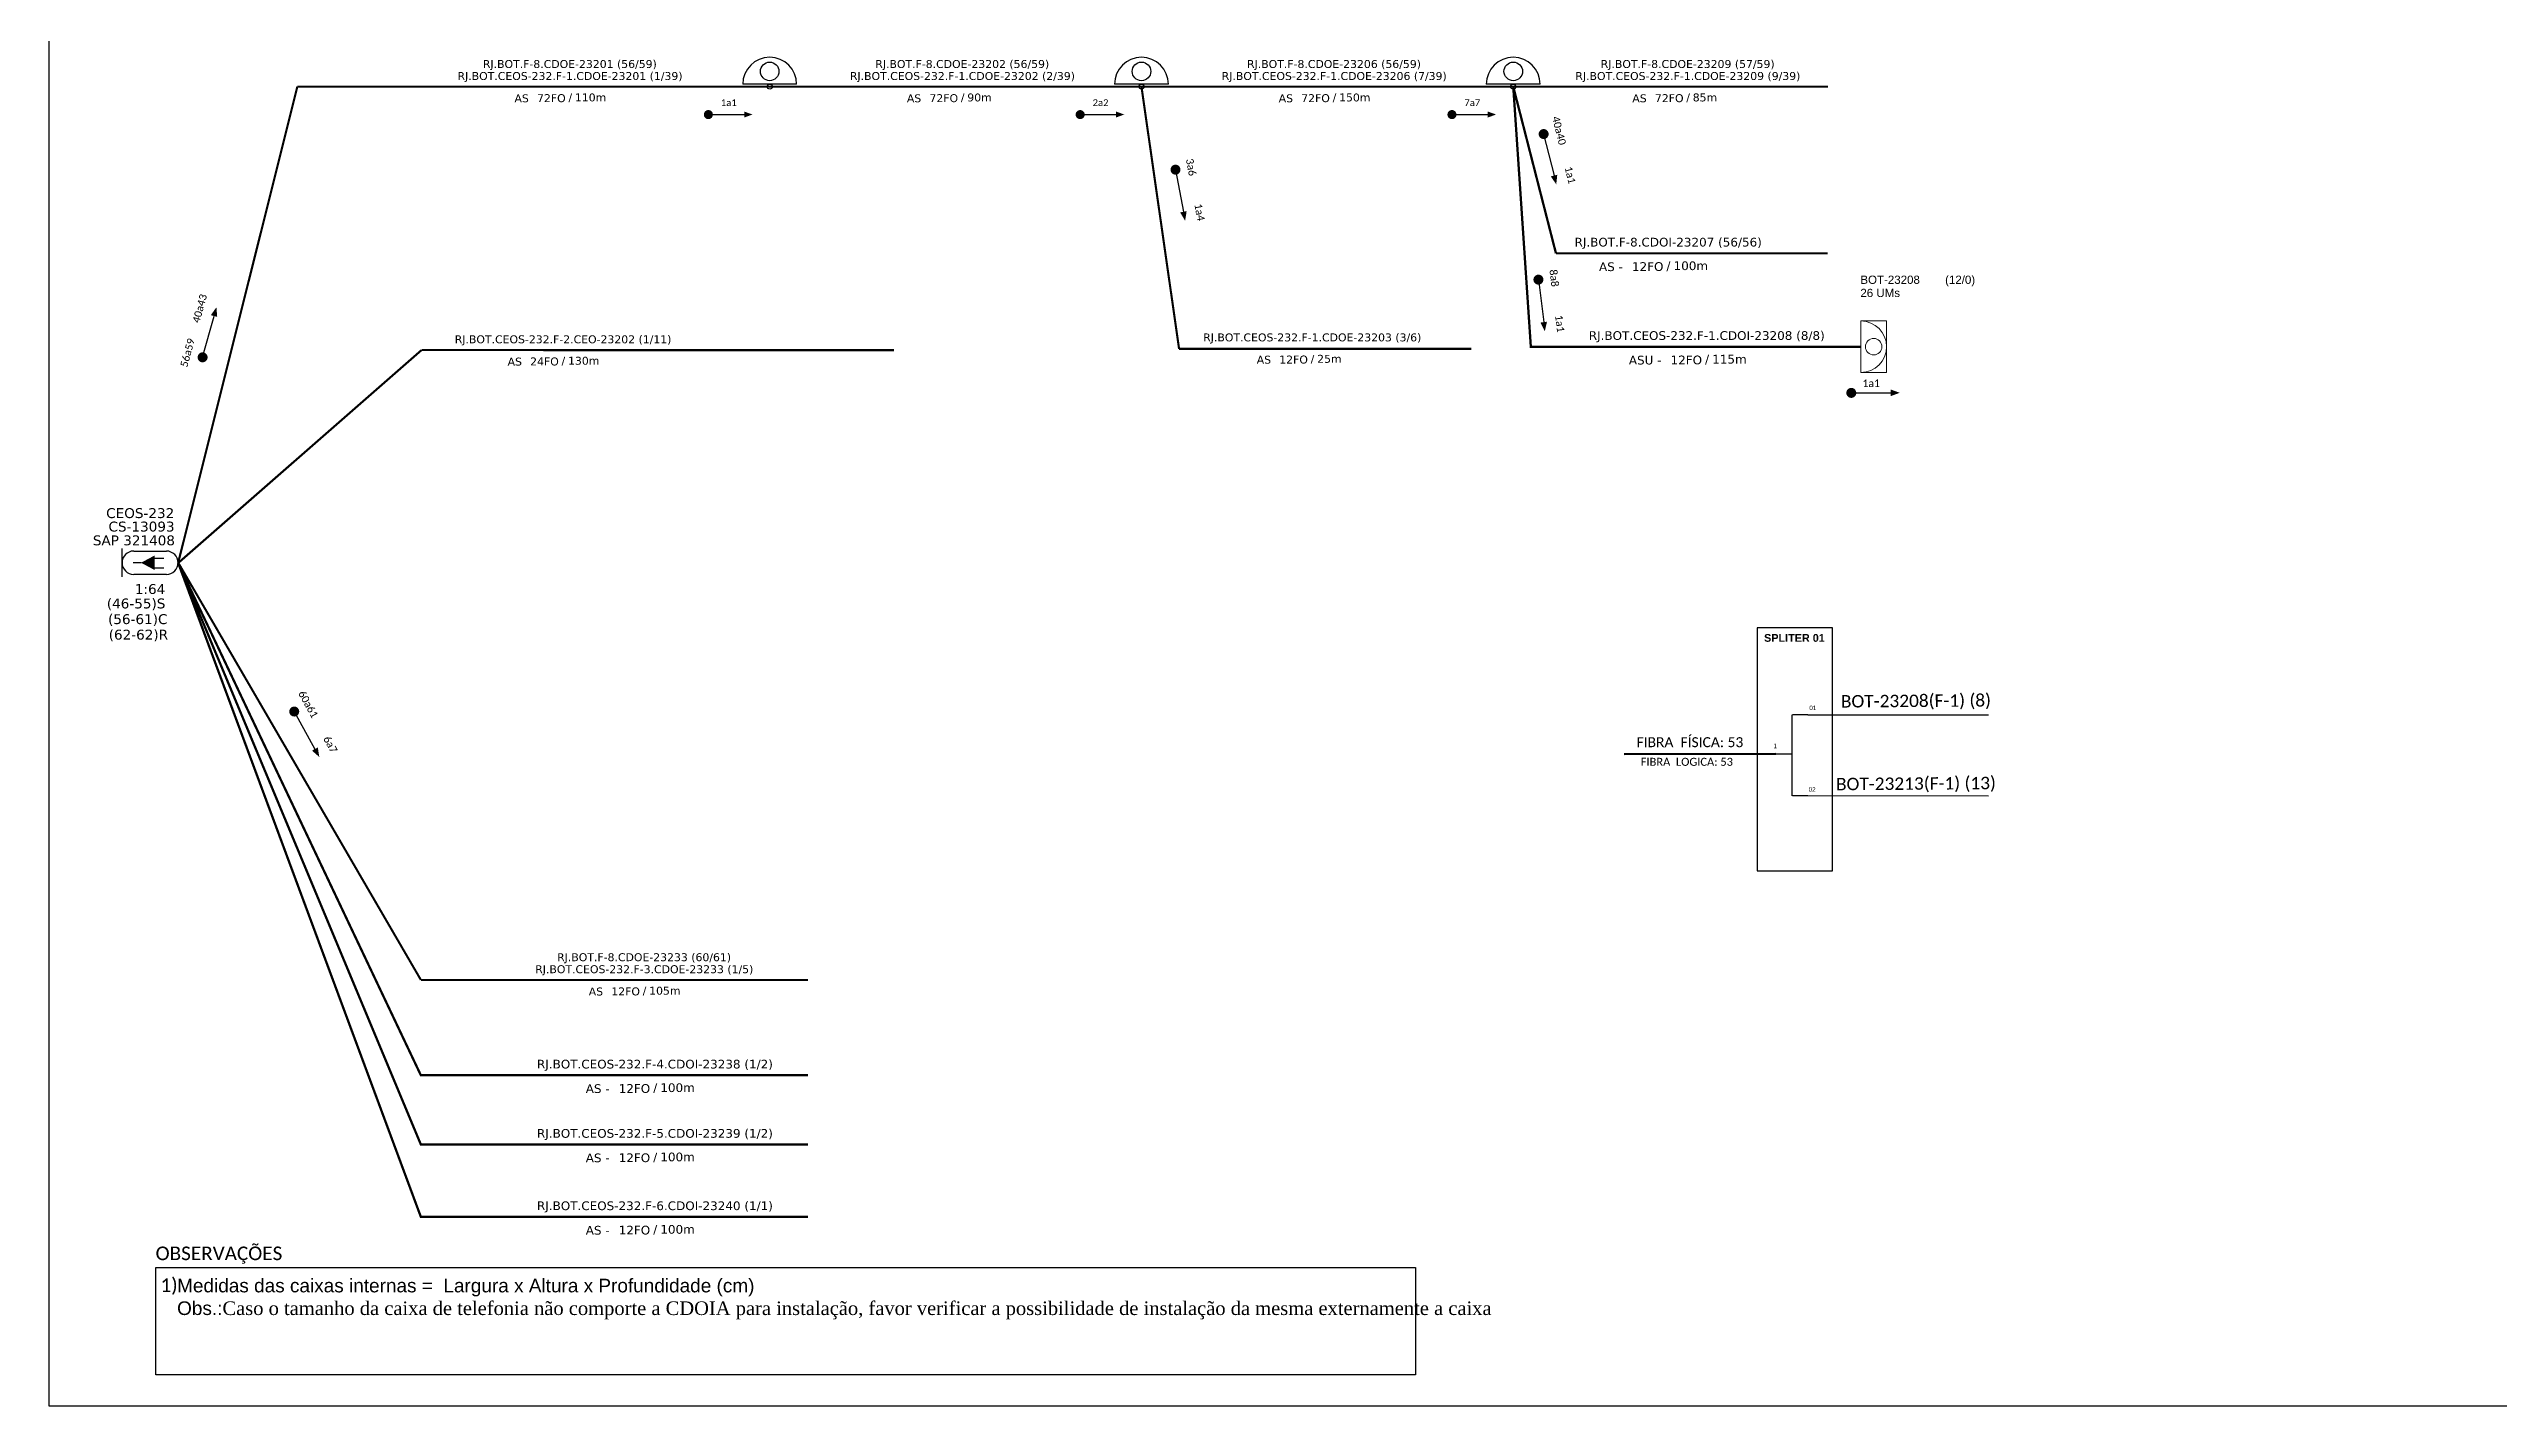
# Model space of a CAD drawing. Header units: metres. Extents: x -1286 to -445, y -500 to 94.
# Drawn here: x -1286 to -745, y -500 to -200 of the extents above; entities that cross this region are included whole.
import ezdxf
from ezdxf.enums import TextEntityAlignment as Align

# ---------------------------------------------------------------- set-up
doc = ezdxf.new("R2010")
doc.units = ezdxf.units.M
for name, color, linetype, lineweight in [("20.0-LEGENDA DOS CDO'S", 1, 'Continuous', 0), ('20.1-CDO_INTERIOR', 1, 'Continuous', 0), ('40.1-ETIQUETAS', 1, 'Continuous', 20)]:
    doc.layers.add(name, color=color, linetype=linetype, lineweight=lineweight)
for name, color, linetype in [('20.4-CEOS', 1, 'Continuous'), ('CAP a instalar', 1, 'Continuous'), ('CD a instalar', 1, 'Continuous'), ('SETA', 7, 'Continuous'), ('texto', 255, 'Continuous')]:
    doc.layers.add(name, color=color, linetype=linetype)
doc.styles.add('ARIAL', font='arial.ttf')
doc.styles.add('siredit', font='verdana.ttf')
doc.styles.add('WMF-Calibri0', font='calibri.ttf')
doc.linetypes.add('FENCELINE1', pattern='A,0.25,-0.1,[133,ltypeshp.shx,S=0.1,R=0,X=-0.1,Y=0],-0.1,1', length=1.45)

# ---------------------------------------------------------------- blocks, each defined once
blk = doc.blocks.new('CEOS_RP_CT_DRT')
at = {"layer": '20.4-CEOS', "color": 0}
for p, q in [((-4.54, 1.19), (-1.19, 1.19)), ((-1.19, -1.19), (-4.54, -1.19))]:
    blk.add_line(p, q, dxfattribs=at)
for points in [[(-5.73, -1.43), (-5.73, 1.44)], [(-3.79, 0), (-4.59, 0)], [(-2.47, 0.48), (-1.45, 0.48)], [(-2.47, -0.52), (-1.45, -0.52)]]:
    blk.add_lwpolyline(points, dxfattribs=at)
blk.add_lwpolyline([(-3.79, 0, 0, 1.47, 0), (-2.41, 0, 1.47, 1.47, 0)], format="xyseb", dxfattribs=at)
for centre, start, end in [((-4.54, 0), 90, 270), ((-1.19, 0), 270, 90)]:
    blk.add_arc(centre, 1.19, start, end, dxfattribs=at)
at = {"layer": '20.4-CEOS', "color": 7, "style": 'siredit'}
for tag, p in [('Nº_DA_CEOS', (-2.86, 5.6)), ('LOCAL', (-2.86, 4.24)), ('SAP', (-2.86, 2.78)), ('RACIO_SPLITAGEM', (-2.86, -1.88)), ('FIBRAS_SPLITTER', (-2.86, -3.58)), ('RESERVA_FINAIS', (-2.86, -6.39)), ('FIBRAS_TOP_C', (-2.86, -5.08))]:
    blk.add_attdef(tag, text='', height=1.01, dxfattribs=at).set_placement(p, align=Align.TOP_CENTER)
blk = doc.blocks.new('ETIQUETA_RS5F')
at = {"layer": '40.1-ETIQUETAS', "color": 0, "style": 'siredit'}
blk.add_text('/', height=1.5, dxfattribs=at).set_placement((1.58, -1.95), align=Align.MIDDLE_RIGHT)
for tag, p in [('ETIQUETA_R_PRIMARIA', (1.21, 4.1)), ('ETIQUETA_R_SECUNDARIA', (1.21, 2.1)), ('F_ATIVAS/F_MORTAS', (1.14, -4.24))]:
    blk.add_attdef(tag, text='', height=1.5, dxfattribs=at).set_placement(p, align=Align.MIDDLE_CENTER)
for tag, p in [('TIPO_CABO', (-6.58, -2.12)), ('CAP_CABO', (0.4, -2.09))]:
    blk.add_attdef(tag, text='', height=1.5, dxfattribs=at).set_placement(p, align=Align.MIDDLE_RIGHT)
blk.add_attdef('METROS', text='', height=1.5, dxfattribs=at).set_placement((2.14, -1.95), align=Align.MIDDLE_LEFT)
for tag, p in [('FUSÃO_1', (0.85, -8.39)), ('FUSÃO_2', (0.85, -10.6)), ('FUSÃO_3', (0.85, -12.93)), ('FUSÃO_4', (0.85, -15.14)), ('FUSÃO_5', (0.85, -17.16))]:
    blk.add_attdef(tag, text='', height=1.5, dxfattribs=at).set_placement(p, align=Align.CENTER)
blk = doc.blocks.new('CDOI_INT')
at = {"layer": '20.1-CDO_INTERIOR', "color": 0, "lineweight": 18}
blk.add_lwpolyline([(4.25, -4.25), (4.25, 4.25), (0, 4.25), (0, -4.25)], close=True, dxfattribs=at)
blk.add_circle((2.12, 0), 1.36, dxfattribs=at)
blk.add_arc((0, 0), 4.25, 270, 90, dxfattribs=at)
at = {"layer": "20.0-LEGENDA DOS CDO'S", "color": 0, "style": 'ARIAL'}
for tag, p in [('CDO_N', (-0.08, 10.38)), ('SURVEY', (-0.08, 8.2)), ('SPLITER_1', (21.18, 10.38)), ('SPLITER_2', (21.19, 8.68)), ('SAP', (-0.08, 6.23)), ('1:XX', (5.94, -2.22)), ('UMS', (5.94, -4.24))]:
    blk.add_attdef(tag, p, '', height=1.36, dxfattribs=at)
blk.add_attdef('FIBRAS_UTILIZADAS', text='', height=1.36, dxfattribs=at).set_placement((15.34, 10.38), align=Align.CENTER)
blk = doc.blocks.new('SETA1')
at = {"const_width": 1.1}
blk.add_lwpolyline([(-5.28, 0, 1), (-4.18, 0, 1)], format="xyb", close=True, dxfattribs=at)
at = {"layer": 'SETA'}
blk.add_lwpolyline([(-4.73, 0), (4.73, 0)], dxfattribs=at)
blk.add_solid([(4.73, 0.73), (6.74, 0), (4.73, -0.73)], dxfattribs=at)

msp = doc.modelspace()

# ---------------------------------------------------------------- linework, layer by layer
at = {"color": 7}
for p, q in [((-1120.94, -207.99), (-1132.83, -207.99)), ((-1038.82, -207.99), (-1050.72, -207.99))]:
    msp.add_line(p, q, dxfattribs=at)
at = {"color": 5}
msp.add_line((-956.7, -207.99), (-968.6, -207.99), dxfattribs=at)
at = {"color": 7, "linetype": 'Continuous'}
for p, q in [((-901.13, -347.21), (-901.13, -365.08)), ((-897.57, -347.2), (-900.95, -347.2)), ((-904.64, -355.82), (-901.14, -355.82)), ((-897.57, -365.07), (-900.95, -365.07))]:
    msp.add_line(p, q, dxfattribs=at)
at = {"color": 10, "linetype": 'Continuous'}
for p, q in [((-897.57, -347.19), (-857.7, -347.2)), ((-897.57, -365.06), (-857.7, -365.07))]:
    msp.add_line(p, q, dxfattribs=at)
at = {"color": 1, "linetype": 'Continuous', "lineweight": 60}
msp.add_line((-904.64, -355.82), (-938.16, -355.93), dxfattribs=at)
at = {"color": 0}
for p, q in [((-1262.5, -469.23), (-984.25, -469.23)), ((-1262.5, -492.93), (-1262.5, -469.23)), ((-984.25, -469.23), (-984.25, -492.93)), ((-984.25, -492.93), (-1262.5, -492.93))]:
    msp.add_line(p, q, dxfattribs=at)
msp.add_lwpolyline([(-1286.07, -499.81), (-445.07, -499.81), (-445.07, 94.19), (-1286.07, 94.19)], close=True)
at = {"color": 7}
for points, const_width in [([(-1140.93, -214.7, 1), (-1139.93, -214.7, 1)], 1), ([(-1058.81, -214.7, 1), (-1057.81, -214.7, 1)], 1), ([(-976.69, -214.7, 1), (-975.69, -214.7, 1)], 1), ([(-888.54, -276.14, 1), (-887.44, -276.14, 1)], 1.1)]:
    msp.add_lwpolyline(points, format="xyb", close=True, dxfattribs=dict(at, const_width=const_width))
msp.add_lwpolyline([(-908.8, -381.66), (-892.15, -381.66), (-892.15, -328), (-908.8, -328)], close=True, dxfattribs=at)
for centre, radius in [((-1126.88, -205.16), 2.05), ((-1044.77, -205.16), 2.05), ((-1126.88, -208.54), 0.551), ((-1044.77, -208.54), 0.551)]:
    msp.add_circle(centre, radius, dxfattribs=at)
at = {"color": 5}
for centre, radius in [((-962.65, -205.16), 2.05), ((-962.65, -208.54), 0.551)]:
    msp.add_circle(centre, radius, dxfattribs=at)
at = {"color": 7}
for centre in [(-1126.88, -207.99), (-1044.77, -207.99)]:
    msp.add_arc(centre, 5.95, 0, 180, dxfattribs=at)
at = {"color": 5}
msp.add_arc((-962.65, -207.99), 5.95, 0, 180, dxfattribs=at)
at = {"layer": 'CAP a instalar', "color": 7, "linetype": 'FENCELINE1', "ltscale": 7, "const_width": 0.467}
for points in [[(-1257.55, -313.71), (-1231.21, -208.51)], [(-1231.21, -208.51), (-1126.88, -208.54)], [(-1126.88, -208.54), (-1044.77, -208.54)], [(-1044.77, -208.54), (-1036.46, -266.42)], [(-1044.77, -208.54), (-962.65, -208.54)], [(-962.65, -208.54), (-893.15, -208.54)], [(-1203.78, -266.69), (-1257.55, -313.71)], [(-1203.78, -266.69), (-1099.45, -266.71)], [(-1036.46, -266.42), (-971.89, -266.42)], [(-1203.93, -405.74), (-1257.51, -313.64)], [(-1203.93, -405.74), (-1118.46, -405.74)]]:
    msp.add_lwpolyline(points, dxfattribs=at)
at = {"layer": 'CD a instalar', "color": 1, "linetype": 'FENCELINE1', "ltscale": 7}
msp.add_lwpolyline([(-962.65, -208.54, 0.513, 0.513, 0), (-958.77, -265.95, 0.513, 0.513, 0), (-885.87, -265.95, 0.513, 0.513, 0)], format="xyseb", dxfattribs=at)
at = {"layer": 'CD a instalar', "color": 7, "linetype": 'FENCELINE1', "ltscale": 7, "const_width": 0.513}
for points in [[(-962.65, -208.54), (-953.22, -245.33)], [(-953.22, -245.33), (-893.23, -245.33)]]:
    msp.add_lwpolyline(points, dxfattribs=at)
at = {"layer": 'CD a instalar', "color": 7, "linetype": 'FENCELINE1', "ltscale": 7}
for points in [[(-1257.55, -313.71, 0.513, 0.513, 0), (-1203.93, -426.8, 0.513, 0.513, 0), (-1118.41, -426.79, 0.513, 0.513, 0)], [(-1257.55, -313.64, 0.513, 0.513, 0), (-1203.93, -442.09, 0.513, 0.513, 0), (-1118.41, -442.08, 0.513, 0.513, 0)], [(-1257.55, -313.64, 0.513, 0.513, 0), (-1203.93, -458.07, 0.513, 0.513, 0), (-1118.41, -458.06, 0.513, 0.513, 0)]]:
    msp.add_lwpolyline(points, format="xyseb", dxfattribs=at)
at = {"layer": 'SETA', "color": 7}
for points in [[(-1140.43, -214.7), (-1131.83, -214.7)], [(-1058.31, -214.7), (-1049.71, -214.7)], [(-976.19, -214.7), (-967.6, -214.7)], [(-887.99, -276.14), (-878.54, -276.14)]]:
    msp.add_lwpolyline(points, dxfattribs=at)
for points in [[(-1132.52, -214.02), (-1130.69, -214.68), (-1132.52, -215.35)], [(-1050.4, -214.02), (-1048.57, -214.68), (-1050.4, -215.35)], [(-968.29, -214.02), (-966.45, -214.68), (-968.29, -215.35)], [(-879.29, -275.39), (-877.28, -276.12), (-879.29, -276.86)]]:
    msp.add_solid(points, dxfattribs=at)

# ---------------------------------------------------------------- block references
at = {"layer": '20.4-CEOS', "color": 7}
ref = msp.add_blockref('CEOS_RP_CT_DRT', (-1257.55, -313.64), dxfattribs=dict(at, xscale=2.161665797233582, yscale=2.161665797233582, zscale=2.161665791999999))
ref.add_attrib('Nº_DA_CEOS', 'CEOS-232', dxfattribs={"color": 7, "height": 2.183, "style": 'siredit'}).set_placement((-1265.92, -301.59), align=Align.TOP_CENTER)
ref.add_attrib('LOCAL', 'CS-13093', dxfattribs={"color": 7, "height": 2.183, "style": 'siredit'}).set_placement((-1265.63, -304.56), align=Align.TOP_CENTER)
ref.add_attrib('SAP', '   SAP 321408', dxfattribs={"color": 7, "height": 2.1826, "style": 'siredit'}).set_placement((-1268.74, -307.61), align=Align.TOP_CENTER)
ref.add_attrib('RACIO_SPLITAGEM', '1:64', dxfattribs={"color": 7, "height": 2.183, "style": 'siredit'}).set_placement((-1263.74, -318.35), align=Align.TOP_CENTER)
ref.add_attrib('FIBRAS_SPLITTER', '    (46-55)S', dxfattribs={"color": 7, "height": 2.1826, "style": 'siredit'}).set_placement((-1268.73, -321.54), align=Align.TOP_CENTER)
ref.add_attrib('FIBRAS_TOP_C', '   (56-61)C', dxfattribs={"color": 7, "height": 2.1826, "style": 'siredit'}).set_placement((-1267.89, -325), align=Align.TOP_CENTER)
ref.add_attrib('RESERVA_FINAIS', '   (62-62)R', dxfattribs={"color": 7, "height": 2.1826, "style": 'siredit'}).set_placement((-1267.75, -328.42), align=Align.TOP_CENTER)
at = {"layer": '40.1-ETIQUETAS', "color": 7}
ref = msp.add_blockref('ETIQUETA_RS5F', (-1172.37, -208.63), dxfattribs=dict(at, xscale=1.166399984999771, yscale=1.166399984999771, zscale=1.166399984999771))
ref.add_attrib('ETIQUETA_R_PRIMARIA', 'RJ.BOT.F-8.CDOE-23201 (56/59)', dxfattribs={"color": 0, "height": 1.7496, "style": 'siredit'}).set_placement((-1171.03, -203.53), align=Align.MIDDLE_CENTER)
ref.add_attrib('ETIQUETA_R_SECUNDARIA', 'RJ.BOT.CEOS-232.F-1.CDOE-23201 (1/39)', dxfattribs={"color": 0, "height": 1.7496, "style": 'siredit'}).set_placement((-1170.99, -206.18), align=Align.MIDDLE_CENTER)
ref.add_attrib('TIPO_CABO', 'AS', dxfattribs={"color": 0, "height": 1.75, "style": 'siredit'}).set_placement((-1180.09, -211.1), align=Align.MIDDLE_RIGHT)
ref.add_attrib('CAP_CABO', '72FO', dxfattribs={"color": 0, "height": 1.75, "style": 'siredit'}).set_placement((-1171.95, -211.07), align=Align.MIDDLE_RIGHT)
ref.add_attrib('METROS', '110m', dxfattribs={"color": 0, "height": 1.75, "style": 'siredit'}).set_placement((-1169.91, -210.91), align=Align.MIDDLE_LEFT)
ref = msp.add_blockref('ETIQUETA_RS5F', (-1085.7, -208.63), dxfattribs=dict(at, xscale=1.166399984999771, yscale=1.166399984999771, zscale=1.166399984999771))
ref.add_attrib('ETIQUETA_R_PRIMARIA', 'RJ.BOT.F-8.CDOE-23202 (56/59)', dxfattribs={"color": 0, "height": 1.7496, "style": 'siredit'}).set_placement((-1084.36, -203.53), align=Align.MIDDLE_CENTER)
ref.add_attrib('ETIQUETA_R_SECUNDARIA', 'RJ.BOT.CEOS-232.F-1.CDOE-23202 (2/39)', dxfattribs={"color": 0, "height": 1.7496, "style": 'siredit'}).set_placement((-1084.32, -206.18), align=Align.MIDDLE_CENTER)
ref.add_attrib('TIPO_CABO', 'AS', dxfattribs={"color": 0, "height": 1.75, "style": 'siredit'}).set_placement((-1093.42, -211.1), align=Align.MIDDLE_RIGHT)
ref.add_attrib('CAP_CABO', '72FO', dxfattribs={"color": 0, "height": 1.75, "style": 'siredit'}).set_placement((-1085.27, -211.07), align=Align.MIDDLE_RIGHT)
ref.add_attrib('METROS', '90m', dxfattribs={"color": 0, "height": 1.75, "style": 'siredit'}).set_placement((-1083.24, -210.91), align=Align.MIDDLE_LEFT)
ref = msp.add_blockref('ETIQUETA_RS5F', (-1003.58, -208.63), dxfattribs=dict(at, xscale=1.166399984999771, yscale=1.166399984999771, zscale=1.166399984999771))
ref.add_attrib('ETIQUETA_R_PRIMARIA', 'RJ.BOT.F-8.CDOE-23206 (56/59)', dxfattribs={"color": 0, "height": 1.7496, "style": 'siredit'}).set_placement((-1002.25, -203.53), align=Align.MIDDLE_CENTER)
ref.add_attrib('ETIQUETA_R_SECUNDARIA', 'RJ.BOT.CEOS-232.F-1.CDOE-23206 (7/39)', dxfattribs={"color": 0, "height": 1.7496, "style": 'siredit'}).set_placement((-1002.2, -206.18), align=Align.MIDDLE_CENTER)
ref.add_attrib('TIPO_CABO', 'AS', dxfattribs={"color": 0, "height": 1.75, "style": 'siredit'}).set_placement((-1011.3, -211.1), align=Align.MIDDLE_RIGHT)
ref.add_attrib('CAP_CABO', '72FO', dxfattribs={"color": 0, "height": 1.75, "style": 'siredit'}).set_placement((-1003.16, -211.07), align=Align.MIDDLE_RIGHT)
ref.add_attrib('METROS', '150m', dxfattribs={"color": 0, "height": 1.75, "style": 'siredit'}).set_placement((-1001.12, -210.91), align=Align.MIDDLE_LEFT)
ref = msp.add_blockref('ETIQUETA_RS5F', (-925.47, -208.63), dxfattribs=dict(at, xscale=1.166399984999771, yscale=1.166399984999771, zscale=1.166399984999771))
ref.add_attrib('ETIQUETA_R_PRIMARIA', 'RJ.BOT.F-8.CDOE-23209 (57/59)', dxfattribs={"color": 0, "height": 1.7496, "style": 'siredit'}).set_placement((-924.13, -203.53), align=Align.MIDDLE_CENTER)
ref.add_attrib('ETIQUETA_R_SECUNDARIA', 'RJ.BOT.CEOS-232.F-1.CDOE-23209 (9/39)', dxfattribs={"color": 0, "height": 1.7496, "style": 'siredit'}).set_placement((-924.09, -206.18), align=Align.MIDDLE_CENTER)
ref.add_attrib('TIPO_CABO', 'AS', dxfattribs={"color": 0, "height": 1.75, "style": 'siredit'}).set_placement((-933.19, -211.1), align=Align.MIDDLE_RIGHT)
ref.add_attrib('CAP_CABO', '72FO', dxfattribs={"color": 0, "height": 1.75, "style": 'siredit'}).set_placement((-925.04, -211.07), align=Align.MIDDLE_RIGHT)
ref.add_attrib('METROS', '85m', dxfattribs={"color": 0, "height": 1.75, "style": 'siredit'}).set_placement((-923.01, -210.91), align=Align.MIDDLE_LEFT)
at = {"layer": '40.1-ETIQUETAS', "color": 1}
ref = msp.add_blockref('CDOI_INT', (-885.87, -265.95), dxfattribs=dict(at, xscale=1.336957882100933, yscale=1.336957882100933, zscale=1.336957882100933))
ref.add_attrib('CDO_N', 'BOT-23208', (-885.98, -252.07), dxfattribs={"layer": "20.0-LEGENDA DOS CDO'S", "color": 0, "height": 1.819, "style": 'ARIAL'})
ref.add_attrib('FIBRAS_UTILIZADAS', '    (12/0)', dxfattribs={"layer": "20.0-LEGENDA DOS CDO'S", "color": 0, "height": 1.819, "style": 'ARIAL'}).set_placement((-865.36, -252.07), align=Align.CENTER)
ref.add_attrib('SURVEY', '26 UMs', (-885.98, -254.98), dxfattribs={"layer": "20.0-LEGENDA DOS CDO'S", "color": 0, "height": 1.819, "style": 'ARIAL'})
at = {"layer": '40.1-ETIQUETAS', "color": 7}
ref = msp.add_blockref('ETIQUETA_RS5F', (-1173.9, -266.76), dxfattribs=dict(at, xscale=1.166399984999771, yscale=1.166399984999771, zscale=1.166399984999771))
ref.add_attrib('ETIQUETA_R_SECUNDARIA', 'RJ.BOT.CEOS-232.F-2.CEO-23202 (1/11)', dxfattribs={"color": 0, "height": 1.7496, "style": 'siredit'}).set_placement((-1172.52, -264.31), align=Align.MIDDLE_CENTER)
ref.add_attrib('TIPO_CABO', 'AS', dxfattribs={"color": 0, "height": 1.75, "style": 'siredit'}).set_placement((-1181.61, -269.23), align=Align.MIDDLE_RIGHT)
ref.add_attrib('CAP_CABO', '24FO', dxfattribs={"color": 0, "height": 1.75, "style": 'siredit'}).set_placement((-1173.47, -269.2), align=Align.MIDDLE_RIGHT)
ref.add_attrib('METROS', '130m', dxfattribs={"color": 0, "height": 1.75, "style": 'siredit'}).set_placement((-1171.43, -269.04), align=Align.MIDDLE_LEFT)
ref = msp.add_blockref('ETIQUETA_RS5F', (-1008.43, -266.34), dxfattribs=dict(at, xscale=1.166399984999771, yscale=1.166399984999771, zscale=1.166399984999771))
ref.add_attrib('ETIQUETA_R_SECUNDARIA', 'RJ.BOT.CEOS-232.F-1.CDOE-23203 (3/6)', dxfattribs={"color": 0, "height": 1.7496, "style": 'siredit'}).set_placement((-1007.05, -263.89), align=Align.MIDDLE_CENTER)
ref.add_attrib('TIPO_CABO', 'AS', dxfattribs={"color": 0, "height": 1.75, "style": 'siredit'}).set_placement((-1016.15, -268.81), align=Align.MIDDLE_RIGHT)
ref.add_attrib('CAP_CABO', '12FO', dxfattribs={"color": 0, "height": 1.75, "style": 'siredit'}).set_placement((-1008.01, -268.78), align=Align.MIDDLE_RIGHT)
ref.add_attrib('METROS', '25m', dxfattribs={"color": 0, "height": 1.75, "style": 'siredit'}).set_placement((-1005.97, -268.62), align=Align.MIDDLE_LEFT)
ref = msp.add_blockref('ETIQUETA_RS5F', (-1155.97, -405.84), dxfattribs=dict(at, xscale=1.166399984999771, yscale=1.166399984999771, zscale=1.166399984999771))
ref.add_attrib('ETIQUETA_R_PRIMARIA', 'RJ.BOT.F-8.CDOE-23233 (60/61)', dxfattribs={"color": 0, "height": 1.7496, "style": 'siredit'}).set_placement((-1154.63, -400.73), align=Align.MIDDLE_CENTER)
ref.add_attrib('ETIQUETA_R_SECUNDARIA', 'RJ.BOT.CEOS-232.F-3.CDOE-23233 (1/5)', dxfattribs={"color": 0, "height": 1.7496, "style": 'siredit'}).set_placement((-1154.59, -403.38), align=Align.MIDDLE_CENTER)
ref.add_attrib('TIPO_CABO', 'AS', dxfattribs={"color": 0, "height": 1.75, "style": 'siredit'}).set_placement((-1163.69, -408.3), align=Align.MIDDLE_RIGHT)
ref.add_attrib('CAP_CABO', '12FO', dxfattribs={"color": 0, "height": 1.75, "style": 'siredit'}).set_placement((-1155.54, -408.28), align=Align.MIDDLE_RIGHT)
ref.add_attrib('METROS', '105m', dxfattribs={"color": 0, "height": 1.75, "style": 'siredit'}).set_placement((-1153.51, -408.12), align=Align.MIDDLE_LEFT)
at = {"layer": 'CD a instalar', "color": 7}
ref = msp.add_blockref('ETIQUETA_RS5F', (-929.95, -245.56), dxfattribs=dict(at, xscale=1.283039985050891, yscale=1.283039985050891, zscale=1.283039985050891))
ref.add_attrib('ETIQUETA_R_PRIMARIA', 'RJ.BOT.F-8.CDOI-23207 (56/56)', dxfattribs={"layer": '40.1-ETIQUETAS', "color": 0, "height": 1.9246, "style": 'siredit'}).set_placement((-928.43, -242.86), align=Align.MIDDLE_CENTER)
ref.add_attrib('TIPO_CABO', 'AS -', dxfattribs={"layer": '40.1-ETIQUETAS', "color": 0, "height": 1.925, "style": 'siredit'}).set_placement((-938.44, -248.28), align=Align.MIDDLE_RIGHT)
ref.add_attrib('CAP_CABO', '12FO', dxfattribs={"layer": '40.1-ETIQUETAS', "color": 0, "height": 1.925, "style": 'siredit'}).set_placement((-929.48, -248.25), align=Align.MIDDLE_RIGHT)
ref.add_attrib('METROS', '100m', dxfattribs={"layer": '40.1-ETIQUETAS', "color": 0, "height": 1.925, "style": 'siredit'}).set_placement((-927.24, -248.07), align=Align.MIDDLE_LEFT)
ref = msp.add_blockref('ETIQUETA_RS5F', (-1153.75, -427.03), dxfattribs=dict(at, xscale=1.283039985050891, yscale=1.283039985050891, zscale=1.283039985050891))
ref.add_attrib('ETIQUETA_R_PRIMARIA', 'RJ.BOT.CEOS-232.F-4.CDOI-23238 (1/2)', dxfattribs={"layer": '40.1-ETIQUETAS', "color": 0, "height": 1.9246, "style": 'siredit'}).set_placement((-1152.23, -424.33), align=Align.MIDDLE_CENTER)
ref.add_attrib('TIPO_CABO', 'AS -', dxfattribs={"layer": '40.1-ETIQUETAS', "color": 0, "height": 1.925, "style": 'siredit'}).set_placement((-1162.24, -429.74), align=Align.MIDDLE_RIGHT)
ref.add_attrib('CAP_CABO', '12FO', dxfattribs={"layer": '40.1-ETIQUETAS', "color": 0, "height": 1.925, "style": 'siredit'}).set_placement((-1153.28, -429.71), align=Align.MIDDLE_RIGHT)
ref.add_attrib('METROS', '100m', dxfattribs={"layer": '40.1-ETIQUETAS', "color": 0, "height": 1.925, "style": 'siredit'}).set_placement((-1151.04, -429.53), align=Align.MIDDLE_LEFT)
ref = msp.add_blockref('ETIQUETA_RS5F', (-1153.75, -442.32), dxfattribs=dict(at, xscale=1.283039985050891, yscale=1.283039985050891, zscale=1.283039985050891))
ref.add_attrib('ETIQUETA_R_PRIMARIA', 'RJ.BOT.CEOS-232.F-5.CDOI-23239 (1/2)', dxfattribs={"layer": '40.1-ETIQUETAS', "color": 0, "height": 1.9246, "style": 'siredit'}).set_placement((-1152.23, -439.62), align=Align.MIDDLE_CENTER)
ref.add_attrib('TIPO_CABO', 'AS -', dxfattribs={"layer": '40.1-ETIQUETAS', "color": 0, "height": 1.925, "style": 'siredit'}).set_placement((-1162.24, -445.03), align=Align.MIDDLE_RIGHT)
ref.add_attrib('CAP_CABO', '12FO', dxfattribs={"layer": '40.1-ETIQUETAS', "color": 0, "height": 1.925, "style": 'siredit'}).set_placement((-1153.28, -445), align=Align.MIDDLE_RIGHT)
ref.add_attrib('METROS', '100m', dxfattribs={"layer": '40.1-ETIQUETAS', "color": 0, "height": 1.925, "style": 'siredit'}).set_placement((-1151.04, -444.82), align=Align.MIDDLE_LEFT)
ref = msp.add_blockref('ETIQUETA_RS5F', (-1153.75, -458.3), dxfattribs=dict(at, xscale=1.283039985050891, yscale=1.283039985050891, zscale=1.283039985050891))
ref.add_attrib('ETIQUETA_R_PRIMARIA', 'RJ.BOT.CEOS-232.F-6.CDOI-23240 (1/1)', dxfattribs={"layer": '40.1-ETIQUETAS', "color": 0, "height": 1.9246, "style": 'siredit'}).set_placement((-1152.23, -455.6), align=Align.MIDDLE_CENTER)
ref.add_attrib('TIPO_CABO', 'AS -', dxfattribs={"layer": '40.1-ETIQUETAS', "color": 0, "height": 1.925, "style": 'siredit'}).set_placement((-1162.24, -461.01), align=Align.MIDDLE_RIGHT)
ref.add_attrib('CAP_CABO', '12FO', dxfattribs={"layer": '40.1-ETIQUETAS', "color": 0, "height": 1.925, "style": 'siredit'}).set_placement((-1153.28, -460.98), align=Align.MIDDLE_RIGHT)
ref.add_attrib('METROS', '100m', dxfattribs={"layer": '40.1-ETIQUETAS', "color": 0, "height": 1.925, "style": 'siredit'}).set_placement((-1151.04, -460.81), align=Align.MIDDLE_LEFT)
at = {"layer": 'SETA', "color": 7}
for p, rotation in [((-954.79, -223.58), 284.0473522426005), ((-1036.38, -231.51), 280.6484436632482), ((-956.51, -255.83), 277.0823488477453), ((-1250.88, -263.73), 74.5676757919611), ((-1229.62, -350.63), 298.8957008685703)]:
    msp.add_blockref('SETA1', p, dxfattribs=dict(at, rotation=rotation))

# ---------------------------------------------------------------- texts
at = {"style": 'WMF-Calibri0'}
msp.add_text('OBSERVAÇÕES', height=3, dxfattribs=at).set_placement((-1262.52, -467.61))
at = {"color": 7, "attachment_point": 5}
for s, insert, char_height, width in [('\\C7;\\fCalibri|b0|i0|c0|p34;1a1', (-1135.93, -212.07), 1.5, 25.3588), ('{\\fCalibri|b0|i0|c0|p34;\\C7;2a2}', (-1053.81, -212.07), 1.5, 25.3588), ('{\\fCalibri|b0|i0|c0|p34;\\C7;7a7}', (-971.7, -212.07), 1.5, 25.3588), ('\\C7;\\fCalibri|b0|i0|c0|p34;1a1', (-883.6, -274.02), 1.65, 27.8947)]:
    msp.add_mtext(s, dxfattribs=dict(at, insert=insert, char_height=char_height, width=width))
at = {"attachment_point": 5}
for s, insert, char_height, width in [('{\\fArial|b1|i0|c0|p34;\\C1;SPLITER 01}', (-900.55, -330.25), 1.7107, 16.0169), ('\\C7;\\fArial|b0|i0;\\H0.578704x;01 ', (-896.49, -345.69), 1.7107, 3.3302), ('{\\fCalibri|b0|i0|c0|p34;\\C7;FIBRA  FÍSICA: 53}', (-923.64, -353.27), 2.2027, 33.302), ('{\\fCalibri|b0|i0|c0|p34;\\C7;FIBRA  LOGICA: 53}', (-924.31, -357.6), 1.7623, 33.302), ('\\C7;\\fArial|b0|i0|;\\H1.0273588255048;1', (-904.8, -354.07), 1.7107, 1.6944), ('\\C7;\\fArial|b0|i0;\\H0.578704x;02 ', (-896.64, -363.7), 1.7107, 3.6214)]:
    msp.add_mtext(s, dxfattribs=dict(at, insert=insert, char_height=char_height, width=width))
at = {"char_height": 2.7432, "width": 66.7441, "attachment_point": 5, "rotation": 0.4195}
for s, insert in [('{\\fCalibri|b0|i0|c0|p34;\\C1;BOT-23208(F-1) (8)}', (-873.71, -344.42)), ('{\\fCalibri|b0|i0|c0|p34;\\C7;BOT-23213(F-1) (13)}', (-873.71, -362.68))]:
    msp.add_mtext(s, dxfattribs=dict(at, insert=insert))
at = {"char_height": 3, "width": 277.1819, "attachment_point": 1}
for s, insert, style in [('1)', (-1261.44, -471.63), 'WMF-Calibri0'), ('Medidas das caixas internas =  Largura x Altura x Profundidade (cm)\\PObs.:{\\fTimes New Roman|b0|i0|c0|p16;Caso o tamanho da caixa de telefonia não comporte a CDOIA para instalação, favor verificar a possibilidade de instalação da mesma externamente a caixa}', (-1257.77, -471.72), 'ARIAL')]:
    msp.add_mtext(s, dxfattribs=dict(at, insert=insert, style=style))
at = {"layer": '40.1-ETIQUETAS', "color": 1, "style": 'siredit'}
msp.add_text('RJ.BOT.CEOS-232.F-1.CDOI-23208 (8/8)', height=1.9246, dxfattribs=at).set_placement((-919.91, -263.48), align=Align.MIDDLE_CENTER)
for s, height, p in [('ASU -', 1.925, (-929.91, -268.9)), ('12FO', 1.925, (-920.95, -268.87)), ('/', 1.92, (-919.4, -268.69))]:
    msp.add_text(s, height=height, dxfattribs=at).set_placement(p, align=Align.MIDDLE_RIGHT)
msp.add_text('115m', height=1.925, dxfattribs=at).set_placement((-918.71, -268.69), align=Align.MIDDLE_LEFT)
at = {"layer": 'texto', "color": 7, "char_height": 1.65, "width": 27.8947, "attachment_point": 5}
for s, insert, rotation in [('{\\fCalibri|b0|i0|c0|p34;\\C7;40a40}', (-952.53, -218.23), 284.0474), ('{\\fCalibri|b0|i0|c0|p34;\\C7;3a6}', (-1033.81, -226.31), 280.6484), ('{\\fCalibri|b0|i0|c0|p34;\\C7;1a1}', (-950.07, -228.06), 284.0474), ('{\\fCalibri|b0|i0|c0|p34;\\C7;1a4}', (-1031.94, -236.26), 280.6484), ('{\\fCalibri|b0|i0|c0|p34;\\C7;8a8}', (-953.62, -250.8), 277.0823), ('{\\fCalibri|b0|i0|c0|p34;\\C7;40a43}', (-1252.78, -257.5), 74.5677), ('{\\fCalibri|b0|i0|c0|p34;\\C7;1a1}', (-952.37, -260.85), 277.0823), ('{\\fCalibri|b0|i0|c0|p34;\\C7;56a59}', (-1255.47, -267.27), 74.5677), ('{\\fCalibri|b0|i0|c0|p34;\\C7;60a61}', (-1228.81, -344.89), 298.8957), ('{\\fCalibri|b0|i0|c0|p34;\\C7;6a7}', (-1223.91, -353.76), 298.8957)]:
    msp.add_mtext(s, dxfattribs=dict(at, insert=insert, rotation=rotation))

doc.saveas('drawing.dxf')
